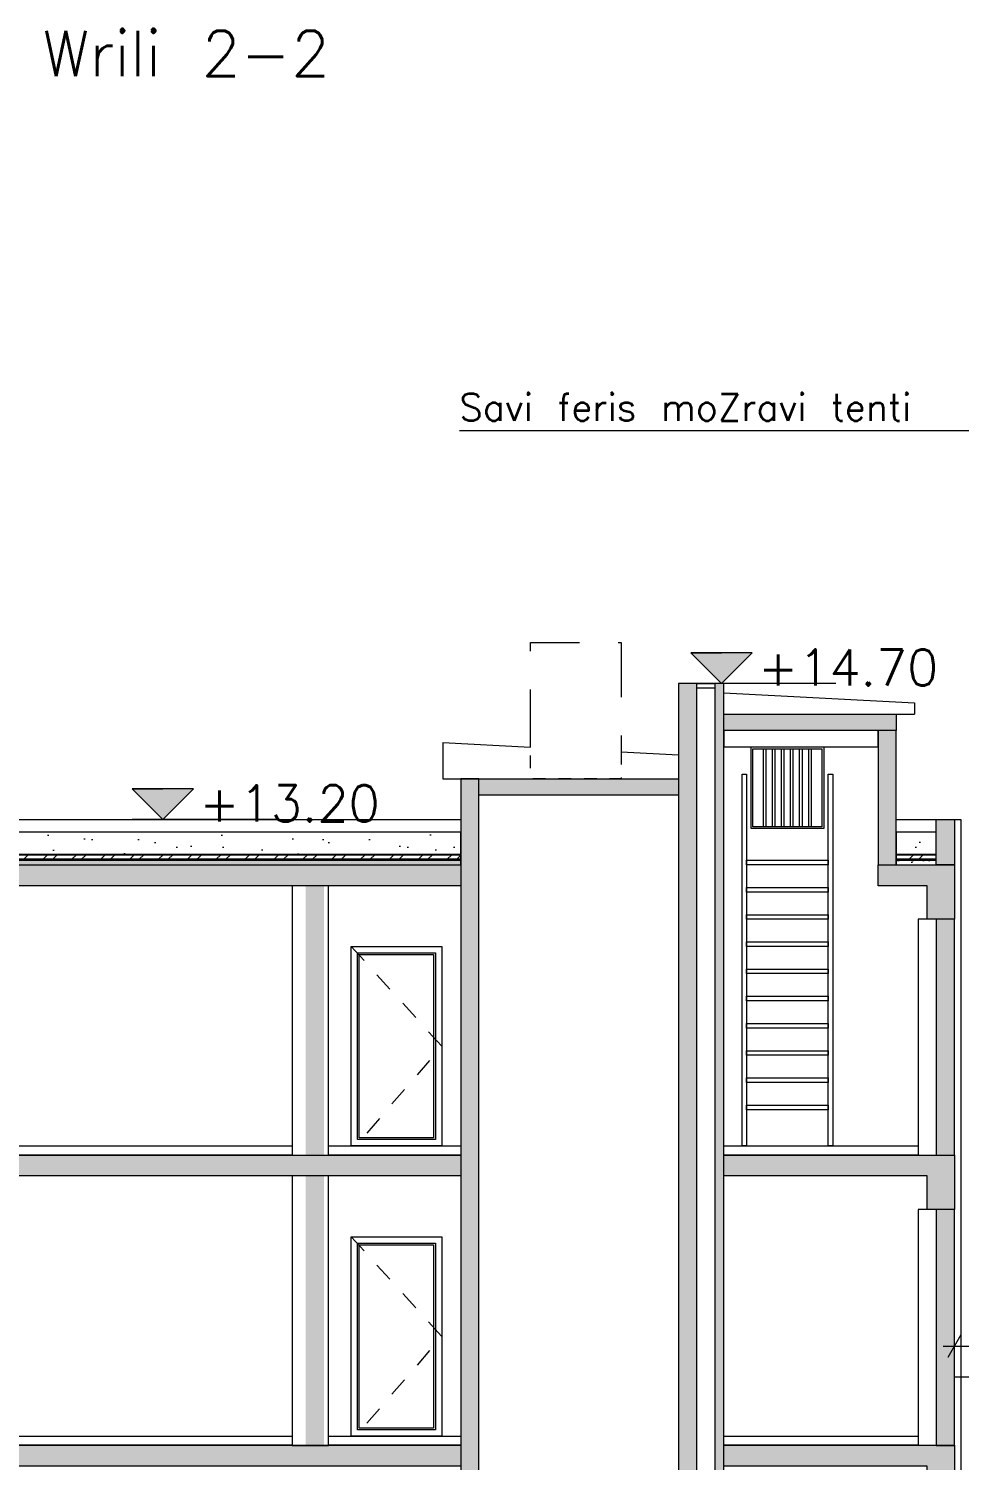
# Model space of a CAD drawing. Header units: millimetres. Extents: x 476571643 to 477489869, y 4620928210 to 4621294454.
# Drawn here: x 477375683 to 477385942, y 4621123999 to 4621139785 of the extents above; entities that cross this region are included whole.
import ezdxf

# ---------------------------------------------------------------- set-up
doc = ezdxf.new("R2010")
doc.units = ezdxf.units.MM
doc.header["$MEASUREMENT"] = 0
for name, pattern in [('Dashed', [423.333333, 211.666667, -211.666667]), ('Long Dashed', [1058.333302, 634.99999, -423.333311]), ('Small Dashed', [282.222222, 141.111111, -141.111111])]:
    doc.linetypes.add(name, pattern=pattern)
for name, color, linetype, lineweight in [('0_0 Architecture_Pen_No__7', 7, 'Continuous', 0), ('0_Pen_No__1_Pen_No__250', 7, 'Continuous', 0), ('0_Pen_No__250_Pen_No__142', 142, 'Continuous', 0), ('0_Pen_No__7_Pen_No__7', 7, 'Continuous', 0), ('2D Drafting - General_Pen_No__250_Pen_No__250', 7, 'Continuous', 0), ('2D Drafting - General_Pen_No__250_Pen_No__7', 7, 'Continuous', 0), ('2D Drafting - General_Pen_No__250_Pen_No__7_Pen_No__154', 154, 'Continuous', 0), ('2D Drafting - General_Pen_No__250_Pen_No__7_Pen_No__250', 7, 'Continuous', 0), ('2D Drafting - General_Pen_No__250_Pen_No__7_Pen_No__7', 7, 'Continuous', 0), ('2D Drafting - General_Pen_No__7_Pen_No__253', 252, 'Continuous', 0), ('Annotation - Text_Pen_No__7_Pen_No__7_Pen_No__142', 142, 'Continuous', 0), ('Annotation - Text_Pen_No__7_Pen_No__7_Pen_No__4', 7, 'Continuous', 0), ('gegmebi_Pen_No__7_Pen_No__250', 7, 'Continuous', 0), ('kar-panjara_Pen_No__7_Pen_No__250', 7, 'Continuous', 0), ('New_0_Pen_No__7_Pen_No__250', 7, 'Continuous', 0), ('New_2D Drafting - General_Pen_No__1_Pen_No__253', 252, 'Continuous', 0), ('New_2D Drafting - General_Pen_No__1_Pen_No__4', 7, 'Continuous', 0), ('New_2D Drafting - General_Pen_No__250_Pen_No__154', 154, 'Continuous', 0), ('New_2D Drafting - General_Pen_No__250_Pen_No__7', 7, 'Continuous', 0), ('New_2D Drafting - General_Pen_No__250_Pen_No__7_Pen_No__250', 7, 'Continuous', 0), ('New_reg_nak_Pen_No__7', 7, 'Continuous', 0), ('New_shenobebi_Pen_No__7', 7, 'Continuous', 0), ('New_Structural - Bearing_Pen_No__1', 1, 'Continuous', 0), ('zoma_Pen_No__1', 1, 'Continuous', 0), ('zoma_Pen_No__1_Pen_No__142', 142, 'Continuous', 0), ('zoma_Pen_No__5_Pen_No__142', 142, 'Continuous', 0)]:
    doc.layers.add(name, color=color, linetype=linetype, lineweight=lineweight)
doc.layers.add('zoma', color=7, linetype='Continuous')
doc.styles.add('GENERATED_STYLE_2', font='arial.ttf')
doc.linetypes.add('Break', pattern='A,0,[1,a-5 saxl бѓ’бѓђбѓ¦бѓ”бѓ‘бѓ”бѓ‘бѓ\x98_1.Shx,S=15.679026,R=0,X=0,Y=0],-1975.557214,0', length=1975.557214)
doc.dimstyles.new('GENERATED_STYLE__27', dxfattribs={"dimtxt": 300, "dimasz": 190, "dimexe": 0.18, "dimexo": 3, "dimgap": 0.09, "dimtad": 1, "dimtih": 1, "dimtoh": 1, "dimlfac": 0.001, "dimzin": 0, "dimdsep": 46, "dimtxsty": 'GENERATED_STYLE_2', "dimblk": 'ARROWHEAD_2', "dimblk1": 'ARROWHEAD_2', "dimblk2": 'ARROWHEAD_2', "dimcen": 0.09, "dimclrd": 1, "dimclre": 1, "dimclrt": 1, "dimadec": 0, "dimazin": 0, "dimtfac": 1, "dimtdec": 4, "dimtmove": 0, "dimatfit": 3, "dimfxl": 1, "dimtolj": 1, "dimtzin": 0, "dimarcsym": 0})
pattern_1 = [(60, (476844527.15, 4621385791.044), (-38.9711432, 22.5), []), (122.8330945, (476844527.15, 4621385791.044), (36.8060797, 18.75), [])]
pattern_2 = [(0, (476844527.15, 4621385791.04), (0, 623.5383), [60, -300]), (0, (476844707.15, 4621386102.8), (0, 623.5383), [60, -300]), (60, (476844527.15, 4621385791.04), (-540, 311.76916), [60, -300]), (60, (476844887.15, 4621385791.04), (-540, 311.76916), [60, -300]), (120, (476844587.15, 4621385791.04), (540, 311.76916), [60, -300]), (120, (476844947.15, 4621385791.04), (540, 311.76916), [60, -300]), (0, (476844527.15, 4621385851.04), (0, 120.000005), [0, -120.000005, 0, -180.000007]), (45, (476844587.15, 4621385851.04), (-84.852817, 84.852817), [0, -90.000004, 0, -150.000006])]
pattern_3 = [(45, (476844527.15, 4621385791.04), (-176.7767, 176.7767), []), (45, (476844491.8, 4621385826.4), (-176.7767, 176.7767), []), (45, (476844456.44, 4621385861.75), (-176.7767, 176.7767), [])]
pattern_4 = [(45, (476844527.15, 4621385791.04), (-459.6194, 459.6194), []), (45, (476844435.2, 4621385883), (-459.6194, 459.6194), [])]
pattern_5 = [(45, (476844527.15, 4621385791.04), (-159.099026, 159.099026), []), (45, (476844474.12, 4621385844.08), (-159.099026, 159.099026), [])]
pattern_6 = [(45, (476844527.15, 4621386591.04), (-254.55844, 254.55844), [0, -240, 0, -360]), (110, (476845327.15, 4621386591.04), (338.28934, 123.12725), [0, -176, 0, -304])]

# ---------------------------------------------------------------- blocks, each defined once
blk = doc.blocks.new('*D1670', base_point=(476844527, 4621385791))
at = {"layer": 'zoma_Pen_No__1', "color": 1, "linetype": 'Continuous', "lineweight": 0, "transparency": 16777216}
for p, q in [((477385959, 4621125383), (477385815, 4621125133)), ((477385887, 4621125070), (477385887, 4621125445)), ((477389182, 4621125133), (477389326, 4621125383)), ((477389254, 4621125070), (477389254, 4621125445)), ((477385765, 4621125258), (477385887, 4621125258)), ((477385887, 4621125258), (477389254, 4621125258)), ((477389254, 4621125258), (477389376, 4621125258))]:
    blk.add_line(p, q, dxfattribs=at)
at = {"layer": 'zoma_Pen_No__1', "color": 1, "lineweight": 0, "transparency": 16777216, "insert": (477387057, 4621125318), "char_height": 300, "attachment_point": 7, "style": 'GENERATED_STYLE_2'}
blk.add_mtext('\\A1;{\\pql;\\fArial CYR|b0|i0|c204|p34;12.79}', dxfattribs=at)
blk = doc.blocks.new('ARROWHEAD_2')
at = {"color": 0, "linetype": 'Continuous', "lineweight": 0}
for p, q in [((0, 0), (-1, 0)), ((-0.378, -0.655), (0.378, 0.655))]:
    blk.add_line(p, q, dxfattribs=at)

msp = doc.modelspace()

# ---------------------------------------------------------------- hatches: boundary and pattern name
at = {"layer": '0_0 Architecture_Pen_No__7', "linetype": 'Continuous', "lineweight": 0}
h = msp.add_hatch(dxfattribs=at)
h.set_pattern_fill('CUT_STONE', style=0, pattern_type=2)
h.set_pattern_definition(pattern_6)
h.paths.add_polyline_path([(477380446.732, 4621130925.01), (477368386.768, 4621130925.01), (477368386.768, 4621130679.25), (477380446.732, 4621130679.25)])
h = msp.add_hatch(dxfattribs=at)
h.set_pattern_fill('CUT_STONE', style=0, pattern_type=2)
h.set_pattern_definition(pattern_6)
h.paths.add_polyline_path([(477385686.927, 4621130925.01), (477385246.684, 4621130925.01), (477385246.684, 4621130679.25), (477385686.927, 4621130679.25)])
h = msp.add_hatch(dxfattribs=at)
h.set_pattern_fill('DOUBLE_1_4', style=0, pattern_type=2)
h.set_pattern_definition(pattern_4)
h.paths.add_polyline_path([(477380446.732, 4621130679.25), (477368386.768, 4621130679.25), (477368386.768, 4621130676.25), (477380446.732, 4621130676.25)])
h = msp.add_hatch(dxfattribs=at)
h.set_pattern_fill('STEEL', style=0, pattern_type=2)
h.set_pattern_definition(pattern_5)
h.paths.add_polyline_path([(477380446.732, 4621130676.25), (477368386.768, 4621130676.25), (477368386.768, 4621130626.63), (477380446.732, 4621130626.63)])
h = msp.add_hatch(dxfattribs=at)
h.set_pattern_fill('DOUBLE_1_4', style=0, pattern_type=2)
h.set_pattern_definition(pattern_4)
h.paths.add_polyline_path([(477380446.732, 4621130626.63), (477368386.768, 4621130626.63), (477368386.768, 4621130623.63), (477380446.732, 4621130623.63)])
h = msp.add_hatch(dxfattribs=at)
h.set_pattern_fill('ALUMINUM', style=0, pattern_type=2)
h.set_pattern_definition(pattern_3)
h.paths.add_polyline_path([(477380446.732, 4621130623.63), (477368386.768, 4621130623.63), (477368386.768, 4621130615.63), (477380446.732, 4621130615.63)])
h = msp.add_hatch(dxfattribs=at)
h.set_pattern_fill('STRUCTURAL_CONCRETE', style=0, pattern_type=2)
h.set_pattern_definition(pattern_2)
h.paths.add_polyline_path([(477380446.732, 4621130614.63), (477368386.768, 4621130614.63), (477368386.768, 4621130565.01), (477380446.732, 4621130565.01)])
h = msp.add_hatch(dxfattribs=at)
h.set_pattern_fill('DOUBLE_1_4', style=0, pattern_type=2)
h.set_pattern_definition(pattern_4)
h.paths.add_polyline_path([(477385686.927, 4621130679.25), (477385246.684, 4621130679.25), (477385246.684, 4621130676.25), (477385686.927, 4621130676.25)])
h = msp.add_hatch(dxfattribs=at)
h.set_pattern_fill('STEEL', style=0, pattern_type=2)
h.set_pattern_definition(pattern_5)
h.paths.add_polyline_path([(477385686.927, 4621130676.25), (477385246.684, 4621130676.25), (477385246.684, 4621130626.63), (477385686.927, 4621130626.63)])
h = msp.add_hatch(dxfattribs=at)
h.set_pattern_fill('DOUBLE_1_4', style=0, pattern_type=2)
h.set_pattern_definition(pattern_4)
h.paths.add_polyline_path([(477385686.927, 4621130626.63), (477385246.684, 4621130626.63), (477385246.684, 4621130623.63), (477385686.927, 4621130623.63)])
h = msp.add_hatch(dxfattribs=at)
h.set_pattern_fill('ALUMINUM', style=0, pattern_type=2)
h.set_pattern_definition(pattern_3)
h.paths.add_polyline_path([(477385686.927, 4621130623.63), (477385246.684, 4621130623.63), (477385246.684, 4621130615.63), (477385686.927, 4621130615.63)])
h = msp.add_hatch(dxfattribs=at)
h.set_pattern_fill('STRUCTURAL_CONCRETE', style=0, pattern_type=2)
h.set_pattern_definition(pattern_2)
h.paths.add_polyline_path([(477385686.927, 4621130614.63), (477385246.684, 4621130614.63), (477385246.684, 4621130565.01), (477385686.927, 4621130565.01)])
at = {"layer": '0_Pen_No__250_Pen_No__142', "linetype": 'Continuous', "lineweight": 0}
for points in [[(477383319.303, 4621132564.64), (477383656.997, 4621132902.168), (477382981.774, 4621132902.333)], [(477377161.813, 4621131064.577), (477377499.341, 4621131402.271), (477376824.119, 4621131402.106)]]:
    msp.add_hatch(color=142, dxfattribs=at).paths.add_polyline_path(points)
at = {"layer": '2D Drafting - General_Pen_No__250_Pen_No__250', "linetype": 'Continuous', "lineweight": 0}
msp.add_hatch(color=7, dxfattribs=at).paths.add_polyline_path([(477385886.927, 4621131064.577), (477385886.927, 4621130565.01), (477385686.927, 4621130565.01), (477385686.927, 4621131064.577)])
at = {"layer": '2D Drafting - General_Pen_No__250_Pen_No__7', "linetype": 'Continuous', "lineweight": 0}
for points in [[(477383346.688, 4621132046.364), (477383346.688, 4621132226.372), (477385246.684, 4621132226.372), (477385246.684, 4621132046.364)], [(477380646.971, 4621131334.28), (477380646.971, 4621131514.287), (477382846.967, 4621131514.287), (477382846.967, 4621131334.28)], [(477368187.114, 4621129965.009), (477368187.114, 4621131064.577), (477368386.768, 4621131064.577), (477368386.768, 4621130565.01), (477380446.732, 4621130565.01), (477380446.732, 4621130334.916), (477378937.181, 4621130334.916), (477378636.764, 4621130334.916), (477368486.765, 4621130334.916), (477368486.765, 4621129965.009)], [(477385046.684, 4621130565.01), (477385686.927, 4621130565.01), (477385886.927, 4621130565.01), (477385886.927, 4621130385.002), (477385886.927, 4621129965.01), (477385586.764, 4621129965.01), (477385586.764, 4621130335.002), (477385046.684, 4621130335.002)], [(477368187.027, 4621127184.129), (477368187.027, 4621127365.01), (477380446.732, 4621127365.01), (477380446.732, 4621127134.916), (477378937.181, 4621127134.916), (477378636.765, 4621127134.916), (477368486.764, 4621127134.916), (477368486.764, 4621126765.01), (477368187.027, 4621126765.01), (477368187.027, 4621126851.17), (477368187.074, 4621127184.129)], [(477368187.027, 4621124165.01), (477368187.114, 4621124165.01), (477368306.766, 4621124165.01), (477380446.732, 4621124165.01), (477380446.732, 4621123934.916), (477378937.181, 4621123934.916), (477378636.765, 4621123934.916), (477368486.764, 4621123934.916), (477368486.764, 4621123565.01), (477368187.015, 4621123565.01), (477368187.074, 4621123984.129), (477368187.027, 4621123984.129)]]:
    msp.add_hatch(color=7, dxfattribs=at).paths.add_polyline_path(points)
at = {"layer": '2D Drafting - General_Pen_No__250_Pen_No__7_Pen_No__154', "linetype": 'Continuous', "lineweight": 0}
for points in [[(477385686.764, 4621129965.009), (477385686.764, 4621127364.071), (477385886.764, 4621127364.071), (477385886.764, 4621129965.009)], [(477385686.764, 4621126765.009), (477385686.764, 4621124164.071), (477385886.764, 4621124164.071), (477385886.764, 4621126765.009)]]:
    msp.add_hatch(color=154, dxfattribs=at).paths.add_polyline_path(points)
at = {"layer": '2D Drafting - General_Pen_No__250_Pen_No__7_Pen_No__7', "linetype": 'Continuous', "lineweight": 0}
for points in [[(477378737.181, 4621130334.916), (477378737.181, 4621127364.072), (477378937.181, 4621127364.072), (477378937.181, 4621130334.916)], [(477378737.181, 4621127134.916), (477378737.181, 4621124164.072), (477378937.181, 4621124164.072), (477378937.181, 4621127134.916)]]:
    msp.add_hatch(color=7, dxfattribs=at).paths.add_polyline_path(points)
at = {"layer": 'New_2D Drafting - General_Pen_No__250_Pen_No__154', "linetype": 'Continuous', "lineweight": 0}
for points in [[(477382846.728, 4621114614.87), (477383046.732, 4621114614.87), (477383046.732, 4621132564.577), (477382846.728, 4621132564.577)], [(477380446.732, 4621114614.87), (477380646.736, 4621114614.87), (477380646.736, 4621131514.287), (477380446.732, 4621131514.287)]]:
    msp.add_hatch(color=154, dxfattribs=at).paths.add_polyline_path(points)
at = {"layer": 'New_2D Drafting - General_Pen_No__250_Pen_No__7', "linetype": 'Continuous', "lineweight": 0}
for points in [[(477383246.732, 4621115214.869), (477383346.732, 4621115214.869), (477383346.732, 4621132564.577), (477383246.732, 4621132564.577)], [(477385046.684, 4621130565.01), (477385246.684, 4621130565.01), (477385246.684, 4621132046.364), (477385046.684, 4621132046.364)], [(477383346.732, 4621127365.01), (477385886.764, 4621127365.01), (477385886.764, 4621127185.002), (477385886.764, 4621126765.009), (477385586.764, 4621126765.009), (477385586.764, 4621127135.002), (477383346.732, 4621127135.002)], [(477383346.732, 4621124165.01), (477385886.764, 4621124165.01), (477385886.764, 4621123985.002), (477385886.764, 4621123565.009), (477385586.764, 4621123565.009), (477385586.764, 4621123934.916), (477383346.732, 4621123934.916)]]:
    msp.add_hatch(color=7, dxfattribs=at).paths.add_polyline_path(points)
at = {"layer": 'New_2D Drafting - General_Pen_No__250_Pen_No__7_Pen_No__250', "linetype": 'Continuous', "lineweight": 0}
h = msp.add_hatch(dxfattribs=at)
h.set_pattern_fill('BATT_INSULATION', style=0, pattern_type=2)
h.set_pattern_definition(pattern_1)
h.paths.add_polyline_path([(477368386.768, 4621130615.63), (477368386.768, 4621130614.63), (477380446.732, 4621130614.63), (477380446.732, 4621130615.63)])
h = msp.add_hatch(dxfattribs=at)
h.set_pattern_fill('BATT_INSULATION', style=0, pattern_type=2)
h.set_pattern_definition(pattern_1)
h.paths.add_polyline_path([(477385246.684, 4621130615.63), (477385246.684, 4621130614.63), (477385686.927, 4621130614.63), (477385686.927, 4621130615.63)])

# ---------------------------------------------------------------- linework, layer by layer
at = {"layer": '0_0 Architecture_Pen_No__7', "color": 7, "linetype": 'Continuous', "lineweight": 0, "flags": 128}
for points in [[(477380446.732, 4621130925.01), (477368386.768, 4621130925.01), (477368386.768, 4621130679.25), (477380446.732, 4621130679.25)], [(477385686.927, 4621130925.01), (477385246.684, 4621130925.01), (477385246.684, 4621130679.25), (477385686.927, 4621130679.25)], [(477380446.732, 4621130679.25), (477368386.768, 4621130679.25), (477368386.768, 4621130676.25), (477380446.732, 4621130676.25)], [(477380446.732, 4621130676.25), (477368386.768, 4621130676.25), (477368386.768, 4621130626.63), (477380446.732, 4621130626.63)], [(477380446.732, 4621130626.63), (477368386.768, 4621130626.63), (477368386.768, 4621130623.63), (477380446.732, 4621130623.63)], [(477380446.732, 4621130623.63), (477368386.768, 4621130623.63), (477368386.768, 4621130615.63), (477380446.732, 4621130615.63)], [(477380446.732, 4621130614.63), (477368386.768, 4621130614.63), (477368386.768, 4621130565.01), (477380446.732, 4621130565.01)], [(477385686.927, 4621130679.25), (477385246.684, 4621130679.25), (477385246.684, 4621130676.25), (477385686.927, 4621130676.25)], [(477385686.927, 4621130676.25), (477385246.684, 4621130676.25), (477385246.684, 4621130626.63), (477385686.927, 4621130626.63)], [(477385686.927, 4621130626.63), (477385246.684, 4621130626.63), (477385246.684, 4621130623.63), (477385686.927, 4621130623.63)], [(477385686.927, 4621130623.63), (477385246.684, 4621130623.63), (477385246.684, 4621130615.63), (477385686.927, 4621130615.63)], [(477385686.927, 4621130614.63), (477385246.684, 4621130614.63), (477385246.684, 4621130565.01), (477385686.927, 4621130565.01)]]:
    msp.add_lwpolyline(points, close=True, dxfattribs=at)
at = {"layer": '0_Pen_No__1_Pen_No__250', "color": 7, "linetype": 'Continuous', "lineweight": 0, "flags": 128}
for points in [[(477383319.303, 4621132564.64), (477382981.774, 4621132902.333), (477383319.386, 4621132902.251)], [(477383319.303, 4621132564.64), (477383656.997, 4621132902.168), (477383319.386, 4621132902.251)], [(477384581.692, 4621132564.332), (477382981.692, 4621132564.722)], [(477377161.813, 4621131064.577), (477376824.119, 4621131402.106), (477377161.73, 4621131402.188)], [(477377161.813, 4621131064.577), (477377499.341, 4621131402.271), (477377161.73, 4621131402.188)], [(477378424.202, 4621131064.886), (477376824.202, 4621131064.495)]]:
    msp.add_lwpolyline(points, dxfattribs=at)
at = {"layer": '0_Pen_No__250_Pen_No__142', "color": 142, "linetype": 'Continuous', "lineweight": 0, "flags": 128}
for points in [[(477383319.303, 4621132564.64), (477383656.997, 4621132902.168), (477382981.774, 4621132902.333)], [(477377161.813, 4621131064.577), (477377499.341, 4621131402.271), (477376824.119, 4621131402.106)]]:
    msp.add_lwpolyline(points, close=True, dxfattribs=at)
at = {"layer": '0_Pen_No__7_Pen_No__7', "color": 7, "linetype": 'Continuous', "lineweight": 0}
for p, q in [((477383346.688, 4621132463.11), (477385446.684, 4621132352.508)), ((477385446.684, 4621132352.508), (477385446.684, 4621132226.372)), ((477383346.688, 4621132226.372), (477385446.684, 4621132226.372)), ((477380247.024, 4621131914.292), (477380247.024, 4621131514.287)), ((477380247.024, 4621131914.292), (477381213.838, 4621131863.372)), ((477382213.838, 4621131810.705), (477382846.732, 4621131777.372)), ((477380247.024, 4621131514.287), (477382846.967, 4621131514.287))]:
    msp.add_line(p, q, dxfattribs=at)
at = {"layer": '2D Drafting - General_Pen_No__250_Pen_No__7', "color": 7, "linetype": 'Continuous', "lineweight": 0, "flags": 128}
for points in [[(477383346.688, 4621132046.364), (477383346.688, 4621132226.372), (477385246.684, 4621132226.372), (477385246.684, 4621132046.364)], [(477380646.971, 4621131334.28), (477380646.971, 4621131514.287), (477382846.967, 4621131514.287), (477382846.967, 4621131334.28)], [(477368187.114, 4621129965.009), (477368187.114, 4621131064.577), (477368386.768, 4621131064.577), (477368386.768, 4621130565.01), (477380446.732, 4621130565.01), (477380446.732, 4621130334.916), (477378937.181, 4621130334.916), (477378636.764, 4621130334.916), (477368486.765, 4621130334.916), (477368486.765, 4621129965.009)], [(477385886.927, 4621131064.577), (477385886.927, 4621130565.01), (477385686.927, 4621130565.01), (477385686.927, 4621131064.577)], [(477385046.684, 4621130565.01), (477385686.927, 4621130565.01), (477385886.927, 4621130565.01), (477385886.927, 4621130385.002), (477385886.927, 4621129965.01), (477385586.764, 4621129965.01), (477385586.764, 4621130335.002), (477385046.684, 4621130335.002)], [(477368187.027, 4621127184.129), (477368187.027, 4621127365.01), (477380446.732, 4621127365.01), (477380446.732, 4621127134.916), (477378937.181, 4621127134.916), (477378636.765, 4621127134.916), (477368486.764, 4621127134.916), (477368486.764, 4621126765.01), (477368187.027, 4621126765.01), (477368187.027, 4621126851.17), (477368187.074, 4621127184.129)], [(477368187.027, 4621124165.01), (477368187.114, 4621124165.01), (477368306.766, 4621124165.01), (477380446.732, 4621124165.01), (477380446.732, 4621123934.916), (477378937.181, 4621123934.916), (477378636.765, 4621123934.916), (477368486.764, 4621123934.916), (477368486.764, 4621123565.01), (477368187.015, 4621123565.01), (477368187.074, 4621123984.129), (477368187.027, 4621123984.129)]]:
    msp.add_lwpolyline(points, close=True, dxfattribs=at)
at = {"layer": '2D Drafting - General_Pen_No__250_Pen_No__7_Pen_No__250', "color": 7, "linetype": 'Continuous', "lineweight": 0, "flags": 128}
for points in [[(477385686.764, 4621129965.009), (477385686.764, 4621127364.071), (477385886.764, 4621127364.071), (477385886.764, 4621129965.009)], [(477385686.764, 4621126765.009), (477385686.764, 4621124164.071), (477385886.764, 4621124164.071), (477385886.764, 4621126765.009)]]:
    msp.add_lwpolyline(points, close=True, dxfattribs=at)
at = {"layer": '2D Drafting - General_Pen_No__7_Pen_No__253', "color": 252, "linetype": 'Continuous', "lineweight": 0, "flags": 128}
for points in [[(477379237.642, 4621129665.01), (477380237.643, 4621129665.01), (477380237.643, 4621127465.01), (477379237.642, 4621127465.01)], [(477379307.182, 4621129595.01), (477380167.643, 4621129595.01), (477380167.643, 4621127535.01), (477379307.182, 4621127535.01)], [(477379327.182, 4621129575.01), (477380147.643, 4621129575.01), (477380147.643, 4621127555.01), (477379327.182, 4621127555.01)], [(477379237.642, 4621126465.01), (477380237.643, 4621126465.01), (477380237.643, 4621124265.01), (477379237.642, 4621124265.01)], [(477379307.182, 4621126395.01), (477380167.643, 4621126395.01), (477380167.643, 4621124335.01), (477379307.182, 4621124335.01)], [(477379327.182, 4621126375.01), (477380147.643, 4621126375.01), (477380147.643, 4621124355.01), (477379327.182, 4621124355.01)]]:
    msp.add_lwpolyline(points, close=True, dxfattribs=at)
at = {"layer": '2D Drafting - General_Pen_No__7_Pen_No__253', "color": 252, "linetype": 'Dashed', "lineweight": 0, "flags": 128}
for points in [[(477379237.642, 4621129665.01), (477380237.643, 4621128565.01), (477379287.643, 4621127465.01)], [(477379237.642, 4621126465.01), (477380237.643, 4621125365.01), (477379287.643, 4621124265.01)]]:
    msp.add_lwpolyline(points, dxfattribs=at)
at = {"layer": 'gegmebi_Pen_No__7_Pen_No__250', "color": 7, "linetype": 'Continuous', "lineweight": 0}
for p, q in [((477368187.027, 4621131064.577), (477380446.732, 4621131064.577)), ((477385246.684, 4621131064.577), (477385686.927, 4621131064.577))]:
    msp.add_line(p, q, dxfattribs=at)
at = {"layer": 'gegmebi_Pen_No__7_Pen_No__250', "color": 7, "linetype": 'Continuous', "lineweight": 0, "flags": 128}
for points in [[(477378586.764, 4621127365.01), (477375486.764, 4621127365.01), (477375486.764, 4621127465.01), (477378586.764, 4621127465.01)], [(477380446.732, 4621127365.01), (477378987.114, 4621127365.01), (477378987.114, 4621127465.01), (477380446.732, 4621127465.01)], [(477385486.764, 4621127365.01), (477383346.732, 4621127365.01), (477383346.732, 4621127465.01), (477385486.764, 4621127465.01)], [(477378586.764, 4621124165.01), (477375486.764, 4621124165.01), (477375486.764, 4621124265.01), (477378586.764, 4621124265.01)], [(477380446.732, 4621124165.01), (477378987.114, 4621124165.01), (477378987.114, 4621124265.01), (477380446.732, 4621124265.01)], [(477385486.764, 4621124165.01), (477383346.732, 4621124165.01), (477383346.732, 4621124265.01), (477385486.764, 4621124265.01)]]:
    msp.add_lwpolyline(points, close=True, dxfattribs=at)
at = {"layer": 'kar-panjara_Pen_No__7_Pen_No__250', "color": 7, "linetype": 'Continuous', "lineweight": 0, "flags": 128}
for points in [[(477378586.764, 4621130334.916), (477378586.764, 4621127364.131), (477378987.114, 4621127364.131), (477378987.114, 4621130334.916)], [(477385486.764, 4621129965.009), (477385486.764, 4621127365.01), (477385886.764, 4621127365.01), (477385886.764, 4621129965.009)], [(477378586.764, 4621127134.916), (477378586.764, 4621124164.131), (477378987.114, 4621124164.131), (477378987.114, 4621127134.916)], [(477385486.764, 4621126765.009), (477385486.764, 4621124165.01), (477385886.764, 4621124165.01), (477385886.764, 4621126765.009)]]:
    msp.add_lwpolyline(points, close=True, dxfattribs=at)
at = {"layer": 'New_0_Pen_No__7_Pen_No__250', "color": 7, "linetype": 'Continuous', "lineweight": 0, "flags": 128}
msp.add_lwpolyline([(477383346.688, 4621131865.01), (477385046.684, 4621131865.01), (477385046.684, 4621132046.364), (477383346.688, 4621132046.364)], close=True, dxfattribs=at)
at = {"layer": 'New_2D Drafting - General_Pen_No__1_Pen_No__253', "color": 252, "linetype": 'Long Dashed', "lineweight": 0, "flags": 128}
msp.add_lwpolyline([(477381214.231, 4621131864.102), (477381214.231, 4621133015.307), (477382214.231, 4621133015.307), (477382214.231, 4621131811.435)], dxfattribs=at)
at = {"layer": 'New_2D Drafting - General_Pen_No__1_Pen_No__4', "color": 7, "linetype": 'Continuous', "lineweight": 0, "flags": 128}
msp.add_lwpolyline([(477383046.732, 4621132564.577), (477383246.732, 4621132564.577), (477383246.732, 4621132513.518), (477383046.732, 4621132513.518)], close=True, dxfattribs=at)
at = {"layer": 'New_2D Drafting - General_Pen_No__1_Pen_No__4', "color": 7, "linetype": 'Small Dashed', "lineweight": 0, "flags": 128}
msp.add_lwpolyline([(477382213.838, 4621131810.705), (477382213.838, 4621131514.287), (477381213.838, 4621131514.287), (477381213.838, 4621131863.372)], dxfattribs=at)
at = {"layer": 'New_2D Drafting - General_Pen_No__250_Pen_No__7', "color": 7, "linetype": 'Continuous', "lineweight": 0, "flags": 128}
for points in [[(477382846.728, 4621114614.87), (477383046.732, 4621114614.87), (477383046.732, 4621132564.577), (477382846.728, 4621132564.577)], [(477383246.732, 4621115214.869), (477383346.732, 4621115214.869), (477383346.732, 4621132564.577), (477383246.732, 4621132564.577)], [(477385046.684, 4621130565.01), (477385246.684, 4621130565.01), (477385246.684, 4621132046.364), (477385046.684, 4621132046.364)], [(477380446.732, 4621114614.87), (477380646.736, 4621114614.87), (477380646.736, 4621131514.287), (477380446.732, 4621131514.287)], [(477383346.732, 4621127365.01), (477385886.764, 4621127365.01), (477385886.764, 4621127185.002), (477385886.764, 4621126765.009), (477385586.764, 4621126765.009), (477385586.764, 4621127135.002), (477383346.732, 4621127135.002)], [(477383346.732, 4621124165.01), (477385886.764, 4621124165.01), (477385886.764, 4621123985.002), (477385886.764, 4621123565.009), (477385586.764, 4621123565.009), (477385586.764, 4621123934.916), (477383346.732, 4621123934.916)]]:
    msp.add_lwpolyline(points, close=True, dxfattribs=at)
at = {"layer": 'New_2D Drafting - General_Pen_No__250_Pen_No__7_Pen_No__250', "color": 7, "linetype": 'Continuous', "lineweight": 0, "flags": 128}
for points in [[(477368386.768, 4621130615.63), (477368386.768, 4621130614.63), (477380446.732, 4621130614.63), (477380446.732, 4621130615.63)], [(477385246.684, 4621130615.63), (477385246.684, 4621130614.63), (477385686.927, 4621130614.63), (477385686.927, 4621130615.63)]]:
    msp.add_lwpolyline(points, close=True, dxfattribs=at)
at = {"layer": 'New_reg_nak_Pen_No__7', "color": 7, "linetype": 'Continuous', "lineweight": 0, "flags": 128}
msp.add_lwpolyline([(477385886.927, 4621131064.577), (477385957.278, 4621131064.576), (477385956.954, 4621117865), (477385887.027, 4621117865.002)], dxfattribs=at)
at = {"layer": 'New_shenobebi_Pen_No__7', "color": 7, "linetype": 'Continuous', "lineweight": 0}
for p, q in [((477383781.684, 4621130985.489), (477383781.684, 4621131845.01)), ((477383811.684, 4621130985.489), (477383811.684, 4621131845.01)), ((477383881.684, 4621130985.489), (477383881.684, 4621131845.01)), ((477383911.684, 4621130985.489), (477383911.684, 4621131845.01)), ((477383981.684, 4621130985.489), (477383981.684, 4621131845.01)), ((477384011.684, 4621130985.489), (477384011.684, 4621131845.01)), ((477384081.684, 4621130985.489), (477384081.684, 4621131845.01)), ((477384111.684, 4621130985.489), (477384111.684, 4621131845.01)), ((477384181.684, 4621130985.489), (477384181.684, 4621131845.01)), ((477384211.684, 4621130985.489), (477384211.684, 4621131845.01)), ((477384281.684, 4621130985.489), (477384281.684, 4621131845.01)), ((477384311.684, 4621130985.489), (477384311.684, 4621131845.01))]:
    msp.add_line(p, q, dxfattribs=at)
for points in [[(477383646.684, 4621131865.01), (477384446.684, 4621131865.01), (477384446.684, 4621130965.489), (477383646.684, 4621130965.489)], [(477383666.684, 4621131845.01), (477384426.684, 4621131845.01), (477384426.684, 4621130985.489), (477383666.684, 4621130985.489)], [(477383546.684, 4621131565.01), (477383596.684, 4621131565.01), (477383596.684, 4621127465.01), (477383546.684, 4621127465.01)], [(477384496.684, 4621131565.01), (477384546.684, 4621131565.01), (477384546.684, 4621127465.01), (477384496.684, 4621127465.01)], [(477383596.684, 4621130615.01), (477384496.684, 4621130615.01), (477384496.684, 4621130565.01), (477383596.684, 4621130565.01)], [(477383596.684, 4621130315.01), (477384496.684, 4621130315.01), (477384496.684, 4621130265.01), (477383596.684, 4621130265.01)], [(477383596.684, 4621130015.01), (477384496.684, 4621130015.01), (477384496.684, 4621129965.01), (477383596.684, 4621129965.01)], [(477383596.684, 4621129715.01), (477384496.684, 4621129715.01), (477384496.684, 4621129665.01), (477383596.684, 4621129665.01)], [(477383596.684, 4621129415.01), (477384496.684, 4621129415.01), (477384496.684, 4621129365.01), (477383596.684, 4621129365.01)], [(477383596.684, 4621129115.01), (477384496.684, 4621129115.01), (477384496.684, 4621129065.01), (477383596.684, 4621129065.01)], [(477383596.684, 4621128815.01), (477384496.684, 4621128815.01), (477384496.684, 4621128765.01), (477383596.684, 4621128765.01)], [(477383596.684, 4621128515.01), (477384496.684, 4621128515.01), (477384496.684, 4621128465.01), (477383596.684, 4621128465.01)], [(477383596.684, 4621128215.01), (477384496.684, 4621128215.01), (477384496.684, 4621128165.01), (477383596.684, 4621128165.01)], [(477383596.684, 4621127915.01), (477384496.684, 4621127915.01), (477384496.684, 4621127865.01), (477383596.684, 4621127865.01)]]:
    msp.add_lwpolyline(points, close=True, dxfattribs=at)
at = {"layer": 'New_Structural - Bearing_Pen_No__1', "color": 1, "linetype": 'Break', "lineweight": 0}
msp.add_line((477385886.764, 4621124918.167), (477389253.761, 4621124918.167), dxfattribs=at)
at = {"layer": 'zoma_Pen_No__5_Pen_No__142', "color": 142, "linetype": 'Continuous', "lineweight": 0}
msp.add_line((477387237.393, 4621135349.163), (477380431.627, 4621135349.163), dxfattribs=at)

# ---------------------------------------------------------------- texts
at = {"layer": 'Annotation - Text_Pen_No__7_Pen_No__7_Pen_No__142', "color": 142, "linetype": 'Continuous', "lineweight": 0, "insert": (477380431.627, 4621135759.943), "char_height": 300, "attachment_point": 1}
msp.add_mtext('\\A1;{\\pql;\\Ftxt.shx;Savi feris moZravi tenti}', dxfattribs=at)
at = {"layer": 'Annotation - Text_Pen_No__7_Pen_No__7_Pen_No__4', "color": 7, "linetype": 'Continuous', "lineweight": 0, "insert": (477379004.213, 4621139760.961), "char_height": 500, "attachment_point": 3}
msp.add_mtext('\\A1;{\\pqr;\\Ftxt.shx;Wrili \\Ftxt.shx;2\\Ftxt.shx;-\\Ftxt.shx;2}', dxfattribs=at)
at = {"layer": 'zoma_Pen_No__1_Pen_No__142', "color": 142, "linetype": 'Continuous', "lineweight": 0, "char_height": 400, "attachment_point": 7}
for s, insert, rotation in [('\\A1;{\\pql;\\Ftxt.shx;+14.7\\Ftxt.shx;0}', (477383721.606, 4621132540.896), 359.9860128), ('\\A1;{\\pql;\\Ftxt.shx;+13.\\Ftxt.shx;2\\Ftxt.shx;0}', (477377564.127, 4621131041.63), 0.0139872)]:
    msp.add_mtext(s, dxfattribs=dict(at, insert=insert, rotation=rotation))

# ---------------------------------------------------------------- dimensions: what is measured, and where the dimension line sits
at = {"layer": 'zoma', "color": 1, "linetype": 'Continuous', "lineweight": 0}
dim = msp.add_linear_dim(base=(477389253.761, 4621125257.846), p1=(477385886.764, 4621125636.7), p2=(477389253.761, 4621125600.618), text='12.79', dimstyle='GENERATED_STYLE__27', dxfattribs=at)
dim.commit()
dim.dimension.update_dxf_attribs({"geometry": '*D1670', "text_midpoint": (477387561.35, 4621125467.846), "dimtype": 160})

doc.saveas('drawing.dxf')
